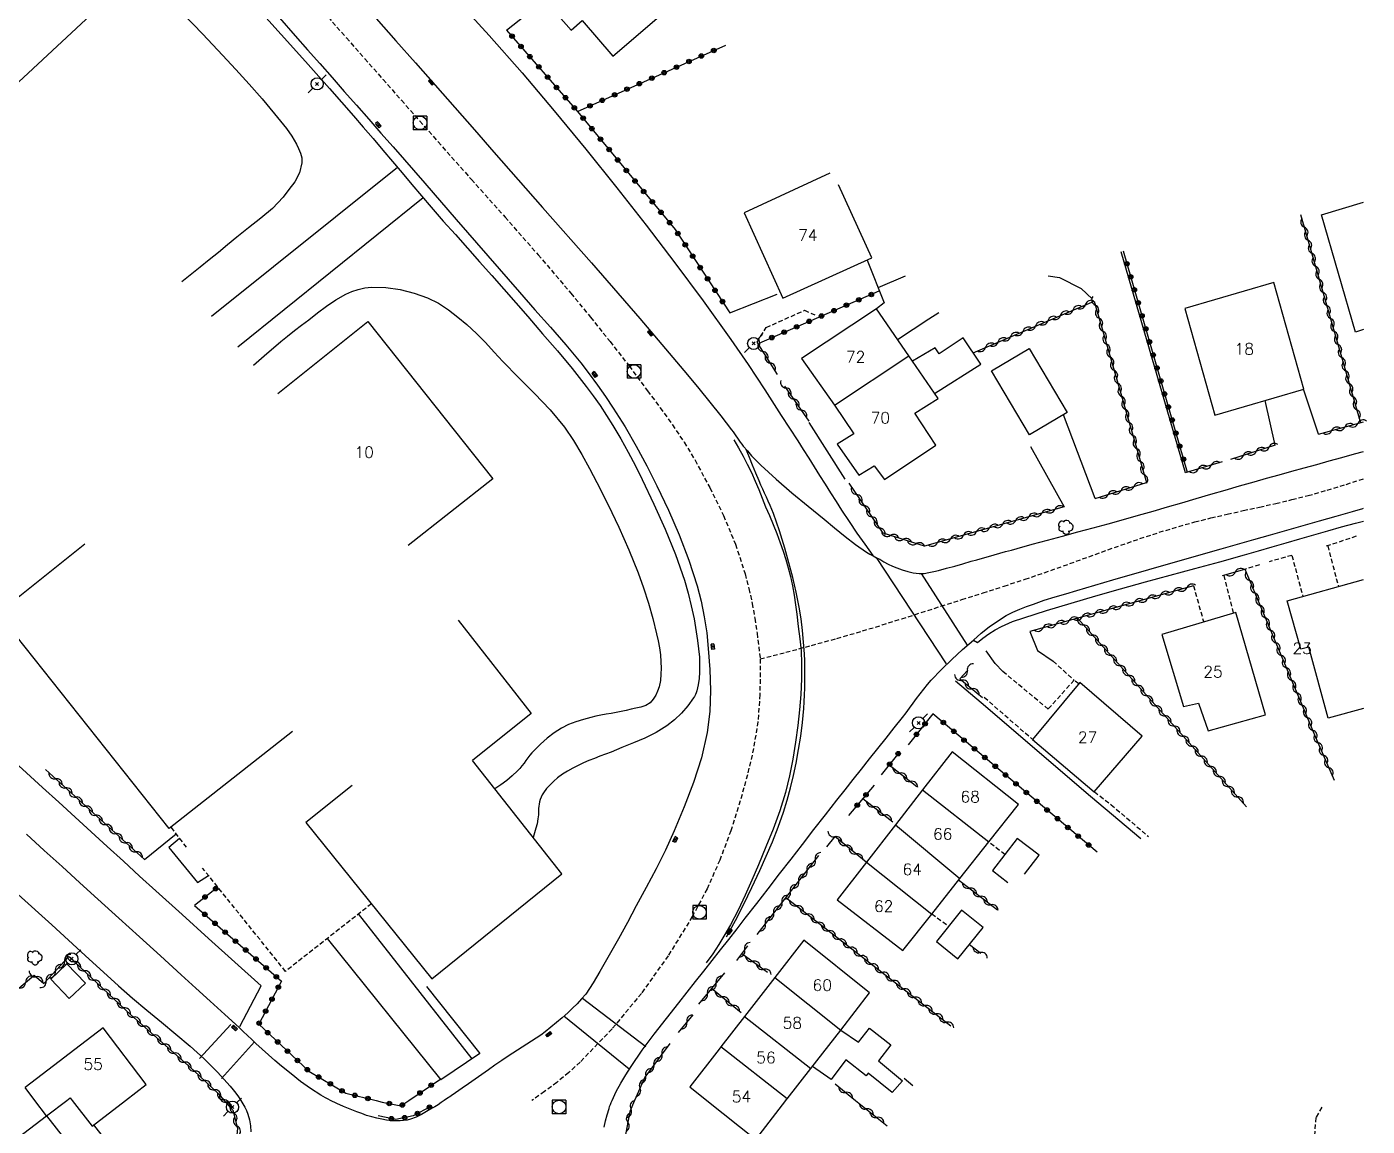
# Model space of a CAD drawing. Header units: millimetres. Extents: x 146000 to 147001, y 143000 to 144000.
# Drawn here: x 146852.2 to 147000.4, y 143668.2 to 143789.7 of the extents above; entities that cross this region are included whole.
import ezdxf
from ezdxf.enums import TextEntityAlignment as Align

# ---------------------------------------------------------------- set-up
doc = ezdxf.new("R2010")
doc.units = ezdxf.units.MM
doc.linetypes.add('DASHED', pattern=[0.75, 0.5, -0.25])
doc.layers.get('0').update_dxf_attribs({"linetype": 'CONTINUOUS'})
for name, color, linetype in [('W0001', 6, 'DASHED'), ('W0004', 5, 'CONTINUOUS'), ('W0008', 7, 'CONTINUOUS'), ('W0014', 7, 'CONTINUOUS'), ('W0017', 7, 'CONTINUOUS'), ('W0020', 2, 'CONTINUOUS'), ('W0101', 7, 'CONTINUOUS'), ('W0104', 1, 'CONTINUOUS'), ('W0105', 7, 'CONTINUOUS'), ('W0112', 1, 'DASHED'), ('W0211', 2, 'CONTINUOUS'), ('W0300', 7, 'CONTINUOUS'), ('W0310', 3, 'CONTINUOUS'), ('W0323', 7, 'CONTINUOUS'), ('W0333', 7, 'CONTINUOUS'), ('W0401', 7, 'CONTINUOUS'), ('W0420', 7, 'CONTINUOUS'), ('W0473', 7, 'CONTINUOUS'), ('W0991', 7, 'CONTINUOUS'), ('W1102', 7, 'CONTINUOUS')]:
    doc.layers.add(name, color=color, linetype=linetype)
doc.styles.get("Standard").update_dxf_attribs({"font": 'romans.shx', "width": 0.85})

# ---------------------------------------------------------------- blocks, each defined once
blk = doc.blocks.new('T473')
for p, q in [((-0.166667, 0.166667), (0.166667, -0.166667)), ((-0.166667, -0.166667), (0.166667, 0.166667)), ((0.500001, 0.500001), (1.000002, 1.000002)), ((-1.000002, -1.000002), (-0.500001, -0.500001))]:
    blk.add_line(p, q)
blk.add_ellipse((0, 0), major_axis=(0.471405, 0.471405), ratio=1, start_param=5.4977871438, end_param=11.780972451)
blk = doc.blocks.new('T420')
for p, q in [((0.75, 0.75), (-0.75, 0.75)), ((-0.75, 0.75), (-0.75, -0.75)), ((0.75, 0.75), (0.75, -0.75)), ((0.75, -0.75), (-0.75, -0.75))]:
    blk.add_line(p, q)
blk.add_ellipse((0, 0), major_axis=(-0.53, 0.53), ratio=1, start_param=3.926991, end_param=10.210176)
blk = doc.blocks.new('T401')
for p, q in [((-0.3, 0.3), (0, 0.3)), ((-0.3, -0.25), (-0.3, 0.3)), ((-0.3, 0.15), (0, 0.15)), ((-0.3, 0), (0, 0)), ((0, 0.3), (0, -0.25)), ((-0.3, -0.15), (0, -0.15)), ((-0.3, -0.25), (-0.3, -0.3)), ((-0.3, -0.3), (0, -0.3)), ((0, -0.3), (0, -0.25))]:
    blk.add_line(p, q)
blk = doc.blocks.new('T300')
for p, q in [((-0.8, 0.51), (-0.86, 0.34)), ((-0.86, 0.34), (-0.86, 0.17)), ((-0.86, 0.17), (-0.74, 0.06)), ((-0.69, 0.63), (-0.8, 0.51)), ((-0.8, -0.06), (-0.74, 0.06)), ((-0.74, 0.06), (-0.69, 0.11)), ((-0.57, 0.69), (-0.69, 0.63)), ((-0.46, 0.69), (-0.57, 0.69)), ((-0.29, 0.63), (-0.46, 0.69)), ((-0.29, 0.63), (-0.17, 0.74)), ((-0.23, 0.57), (-0.29, 0.63)), ((-0.17, 0.74), (-0.06, 0.8)), ((-0.06, 0.8), (0.06, 0.8)), ((0.06, 0.8), (0.23, 0.74)), ((0.23, 0.74), (0.34, 0.63)), ((0.34, 0.63), (0.4, 0.51)), ((0.46, 0.46), (0.34, 0.46)), ((0.4, 0.51), (0.4, 0.46)), ((0.57, 0.4), (0.46, 0.46)), ((0.57, 0.4), (0.69, 0.29)), ((0.69, 0.29), (0.74, 0.17)), ((0.74, 0.06), (0.69, -0.17)), ((0.74, 0.17), (0.74, 0.06)), ((-0.8, -0.17), (-0.8, -0.06)), ((-0.8, -0.23), (-0.8, -0.17)), ((-0.74, -0.34), (-0.8, -0.23)), ((-0.69, -0.4), (-0.74, -0.34)), ((-0.51, -0.46), (-0.69, -0.4)), ((-0.4, -0.46), (-0.51, -0.46)), ((-0.4, -0.46), (-0.34, -0.46)), ((-0.34, -0.46), (-0.34, -0.4)), ((-0.34, -0.51), (-0.34, -0.46)), ((-0.29, -0.63), (-0.34, -0.51)), ((-0.17, -0.74), (-0.29, -0.63)), ((-0.06, -0.8), (-0.17, -0.74)), ((0.06, -0.8), (-0.06, -0.8)), ((0.17, -0.74), (0.06, -0.8)), ((0.23, -0.69), (0.17, -0.74)), ((0.29, -0.46), (0.23, -0.46)), ((0.29, -0.63), (0.23, -0.69)), ((0.46, -0.4), (0.29, -0.46)), ((0.34, -0.51), (0.29, -0.63)), ((0.34, -0.51), (0.34, -0.46)), ((0.57, -0.34), (0.46, -0.4)), ((0.63, -0.29), (0.57, -0.34)), ((0.69, -0.17), (0.63, -0.29))]:
    blk.add_line(p, q)
blk = doc.blocks.new('t323o')
at = {"color": 0, "linetype": 'Continuous'}
for radius in [0.25, 0.15]:
    blk.add_circle((0, 0), radius, dxfattribs=at)
blk = doc.blocks.new('t310o')
at = {"color": 0, "linetype": 'Continuous'}
for centre, start, end in [((-0.5, 0.38), 216.8699, 323.1304), ((0.5, -0.37), 36.8699, 143.1303)]:
    blk.add_arc(centre, 0.625, start, end, dxfattribs=at)

msp = doc.modelspace()

# ---------------------------------------------------------------- linework, layer by layer
at = {"layer": 'W0001'}
for points in [[(146885.49, 143790.81), (146887.52, 143788.5), (146889.55, 143786.2), (146891.57, 143783.9), (146893.6, 143781.6), (146895.63, 143779.3), (146897.66, 143777), (146901.35, 143772.84), (146905.06, 143768.68), (146908.73, 143764.51), (146912.34, 143760.27), (146914.52, 143757.61), (146916.67, 143754.93), (146918.78, 143752.22), (146920.83, 143749.47), (146922.21, 143747.6), (146923.57, 143745.72), (146924.87, 143743.79), (146926.07, 143741.8), (146927.7, 143738.77), (146929.21, 143735.68), (146930.55, 143732.5), (146931.62, 143729.22), (146932.03, 143727.6), (146932.39, 143725.97), (146932.69, 143724.32), (146932.93, 143722.67), (146933.27, 143719.83)], [(146933.27, 143719.83), (146936.11, 143720.56), (146938.94, 143721.32), (146941.76, 143722.1), (146944.58, 143722.92), (146946.75, 143723.58), (146948.93, 143724.26), (146951.09, 143724.96), (146953.26, 143725.66), (146955.59, 143726.4), (146957.92, 143727.13), (146960.25, 143727.88), (146962.57, 143728.64), (146964.69, 143729.36), (146966.81, 143730.11), (146968.92, 143730.88), (146971.03, 143731.64), (146973.15, 143732.4), (146975.27, 143733.13), (146977.41, 143733.83), (146979.56, 143734.48), (146981.33, 143734.97), (146983.12, 143735.42), (146984.91, 143735.83), (146986.7, 143736.23), (146988.5, 143736.62), (146990.29, 143737.02), (146992.08, 143737.44), (146993.86, 143737.89), (146995.98, 143738.49), (146998.08, 143739.13), (147000, 143739.75)], [(146933.27, 143719.83), (146933.25, 143715.89), (146933.02, 143712.89), (146932.54, 143709.93), (146931.87, 143707.01), (146931.07, 143704.13), (146930.02, 143700.83), (146928.81, 143697.58), (146927.4, 143694.4), (146925.77, 143691.33), (146923.09, 143687), (146920.14, 143682.85), (146916.9, 143678.92), (146913.36, 143675.25), (146912.1, 143674.1), (146910.78, 143673.01), (146909.42, 143671.98), (146908.03, 143671)]]:
    msp.add_lwpolyline(points, dxfattribs=at)
at = {"layer": 'W0004'}
for points in [[(146930.38, 143744.05), (146930.89, 143743.16), (146931.38, 143742.26), (146931.85, 143741.35), (146932.3, 143740.43), (146932.72, 143739.5), (146933.11, 143738.56), (146933.49, 143737.61), (146933.87, 143736.66), (146934.29, 143735.67), (146934.7, 143734.68), (146935.11, 143733.69), (146935.49, 143732.68), (146935.81, 143731.76), (146936.11, 143730.84), (146936.38, 143729.91), (146936.62, 143728.96), (146936.84, 143727.92), (146937.02, 143726.87), (146937.17, 143725.82), (146937.31, 143724.77), (146937.49, 143723.42), (146937.66, 143722.06), (146937.79, 143720.71), (146937.86, 143719.34), (146937.85, 143717.62), (146937.77, 143715.9), (146937.62, 143714.19), (146937.44, 143712.48), (146937.19, 143710.61), (146936.89, 143708.75), (146936.53, 143706.9), (146936.07, 143705.07), (146935.44, 143703.02), (146934.7, 143701.02), (146933.9, 143699.04), (146933.08, 143697.07), (146932.36, 143695.38), (146931.62, 143693.7), (146930.84, 143692.05), (146929.99, 143690.42), (146929.37, 143689.34), (146928.72, 143688.27), (146928.03, 143687.23), (146927.31, 143686.22)], [(146929.55, 143689.1), (146930.53, 143690.9), (146931.47, 143692.73), (146932.37, 143694.57), (146933.24, 143696.43), (146933.95, 143698.02), (146934.63, 143699.61), (146935.27, 143701.23), (146935.85, 143702.87), (146936.26, 143704.21), (146936.63, 143705.56), (146936.96, 143706.93), (146937.25, 143708.3), (146937.53, 143709.8), (146937.76, 143711.3), (146937.95, 143712.81), (146938.1, 143714.33), (146938.15, 143715.08), (146938.18, 143715.84), (146938.21, 143716.59), (146938.22, 143717.35), (146938.23, 143718.11), (146938.22, 143718.87), (146938.2, 143719.63), (146938.16, 143720.38), (146938.08, 143721.68), (146937.95, 143722.97), (146937.79, 143724.26), (146937.58, 143725.54), (146937.26, 143727.2), (146936.88, 143728.83), (146936.45, 143730.46), (146936, 143732.08), (146935.72, 143733.05), (146935.41, 143734), (146935.09, 143734.95), (146934.74, 143735.9), (146934.56, 143736.36), (146934.37, 143736.81), (146934.17, 143737.26), (146933.97, 143737.71), (146933.77, 143738.16), (146933.56, 143738.61), (146933.36, 143739.06), (146933.17, 143739.51), (146932.8, 143740.37), (146932.44, 143741.24), (146932.08, 143742.1), (146931.72, 143742.97)]]:
    msp.add_lwpolyline(points, dxfattribs=at)
at = {"layer": 'W0008'}
for points in [[(146890.82, 143790.65), (146892.99, 143788.19), (146895.16, 143785.73), (146897.33, 143783.28), (146899.5, 143780.81), (146901.67, 143778.35), (146903.83, 143775.88), (146909.22, 143769.75), (146914.61, 143763.63), (146919.97, 143757.47), (146925.24, 143751.24), (146926.49, 143749.74), (146927.72, 143748.22), (146928.93, 143746.69), (146930.12, 143745.15), (146930.28, 143744.93), (146930.44, 143744.7), (146930.6, 143744.48), (146930.75, 143744.25), (146930.91, 143744.03), (146931.06, 143743.81), (146931.23, 143743.59), (146931.4, 143743.37), (146931.86, 143742.82), (146932.33, 143742.29), (146932.83, 143741.77), (146933.34, 143741.27), (146935.04, 143739.7), (146936.79, 143738.2), (146938.57, 143736.73), (146940.36, 143735.27), (146941.51, 143734.32), (146942.66, 143733.38), (146943.83, 143732.47), (146945.05, 143731.62), (146945.41, 143731.41), (146945.77, 143731.21), (146946.14, 143731.02), (146946.52, 143730.85)], [(146984.24, 143732), (146986.06, 143732.52), (146987.87, 143733.03), (146989.69, 143733.55), (146991.51, 143734.06), (146993.32, 143734.58), (146995.14, 143735.09), (146996.95, 143735.61), (146998.77, 143736.13), (146999.92, 143736.47), (147000, 143736.49)], [(146956.86, 143721.91), (146957.71, 143722.66), (146958.6, 143723.37), (146959.53, 143724.02), (146960.49, 143724.62), (146961.22, 143724.99), (146961.97, 143725.32), (146962.73, 143725.62), (146963.5, 143725.9), (146964.68, 143726.31), (146965.89, 143726.68), (146967.09, 143727.04), (146968.3, 143727.39), (146972.28, 143728.57), (146976.26, 143729.73), (146980.25, 143730.87), (146984.24, 143732)], [(146875.66, 143679.06), (146874.06, 143680.52), (146872.46, 143681.98), (146870.86, 143683.44), (146869.26, 143684.9), (146866.95, 143686.99), (146864.65, 143689.09), (146862.34, 143691.18), (146860.04, 143693.27), (146858.06, 143695.06), (146856.08, 143696.86), (146854.11, 143698.65), (146852.13, 143700.45)]]:
    msp.add_lwpolyline(points, dxfattribs=at)
at = {"layer": 'W0014'}
for points in [[(146898.21, 143794.36), (146903.31, 143788.76), (146906.94, 143784.63), (146910.5, 143780.45), (146913.99, 143776.21), (146917.43, 143771.93), (146920.67, 143767.8), (146923.85, 143763.63), (146926.97, 143759.42), (146930.03, 143755.16), (146931.93, 143752.39), (146933.79, 143749.58), (146935.61, 143746.76), (146937.43, 143743.93), (146938.04, 143742.98), (146938.65, 143742.02), (146939.25, 143741.06), (146939.85, 143740.1), (146940.45, 143739.14), (146941.05, 143738.18), (146941.66, 143737.22), (146942.28, 143736.27), (146943.13, 143735.01), (146943.98, 143733.75), (146944.85, 143732.51), (146945.73, 143731.27)], [(146877.62, 143791.86), (146880.31, 143788.88), (146882.99, 143785.89), (146885.66, 143782.89), (146888.31, 143779.87), (146889.39, 143778.62), (146890.47, 143777.36), (146891.54, 143776.09), (146892.61, 143774.83), (146893.68, 143773.56), (146894.75, 143772.29), (146895.83, 143771.03), (146896.91, 143769.77), (146898.23, 143768.25), (146899.57, 143766.74), (146900.91, 143765.24), (146902.25, 143763.74), (146903.59, 143762.24), (146904.93, 143760.73), (146906.25, 143759.22), (146907.57, 143757.69), (146909.22, 143755.79), (146910.87, 143753.88), (146912.48, 143751.94), (146914.04, 143749.96), (146914.82, 143748.91), (146915.57, 143747.84), (146916.29, 143746.75), (146916.98, 143745.65), (146917.86, 143744.18), (146918.69, 143742.69), (146919.49, 143741.19), (146920.24, 143739.66), (146921.53, 143736.93), (146922.76, 143734.17), (146923.9, 143731.37), (146924.9, 143728.52), (146925.32, 143727.11), (146925.66, 143725.69), (146925.96, 143724.25), (146926.21, 143722.81), (146926.35, 143721.88), (146926.47, 143720.95), (146926.55, 143720.02), (146926.57, 143719.08), (146926.56, 143718.38), (146926.52, 143717.68), (146926.43, 143716.98), (146926.28, 143716.29), (146926.21, 143716.09), (146926.13, 143715.89), (146926.03, 143715.69), (146925.91, 143715.51), (146925.28, 143714.65), (146924.57, 143713.84), (146923.8, 143713.1), (146922.97, 143712.43), (146921.79, 143711.69), (146920.53, 143711.08), (146919.25, 143710.55), (146917.99, 143710.02), (146917.39, 143709.76), (146916.78, 143709.52), (146916.17, 143709.29), (146915.56, 143709.06), (146914.95, 143708.83), (146914.34, 143708.59), (146913.74, 143708.34), (146913.15, 143708.06), (146912.56, 143707.75), (146911.98, 143707.43), (146911.42, 143707.08), (146910.88, 143706.68), (146910.45, 143706.32), (146910.04, 143705.92), (146909.66, 143705.5), (146909.32, 143705.04), (146909.17, 143704.8), (146909.05, 143704.54), (146908.95, 143704.28), (146908.87, 143704.01), (146908.82, 143703.78), (146908.79, 143703.54), (146908.77, 143703.3), (146908.77, 143703.07), (146908.76, 143702.83), (146908.75, 143702.6), (146908.74, 143702.36), (146908.7, 143702.13), (146908.6, 143701.61), (146908.48, 143701.1), (146908.33, 143700.6), (146908.16, 143700.1)], [(146880.12, 143790.72), (146881.87, 143788.72), (146883.22, 143787.18), (146884.57, 143785.65), (146885.93, 143784.11), (146887.28, 143782.58), (146888.63, 143781.05), (146889.99, 143779.51), (146891.34, 143777.97), (146892.68, 143776.44), (146896.18, 143772.42), (146899.67, 143768.41), (146903.16, 143764.39), (146906.65, 143760.37), (146908.36, 143758.43), (146910.09, 143756.5), (146911.79, 143754.55), (146913.44, 143752.55), (146914.38, 143751.34), (146915.29, 143750.11), (146916.18, 143748.85), (146917.03, 143747.57), (146918.33, 143745.48), (146919.57, 143743.34), (146920.75, 143741.18), (146921.86, 143738.97), (146923.12, 143736.27), (146924.31, 143733.54), (146925.39, 143730.76), (146926.3, 143727.92), (146926.74, 143726.2), (146927.09, 143724.47), (146927.36, 143722.72), (146927.54, 143720.97), (146927.7, 143718.66), (146927.77, 143716.34), (146927.7, 143714.01), (146927.42, 143711.7), (146926.79, 143708.88), (146925.91, 143706.15), (146924.87, 143703.47), (146923.78, 143700.83), (146922.82, 143698.7), (146921.77, 143696.62), (146920.66, 143694.57), (146919.56, 143692.52), (146918.59, 143690.69), (146917.6, 143688.87), (146916.59, 143687.07), (146915.55, 143685.28), (146915.18, 143684.64), (146914.81, 143684), (146914.41, 143683.38), (146913.98, 143682.77), (146913.52, 143682.23), (146913.02, 143681.7), (146912.51, 143681.2), (146911.99, 143680.71), (146911.38, 143680.16), (146910.77, 143679.62), (146910.14, 143679.1), (146909.5, 143678.59), (146909.01, 143678.24), (146908.5, 143677.89), (146907.99, 143677.56), (146907.48, 143677.23), (146906.96, 143676.9), (146906.44, 143676.58), (146905.93, 143676.25), (146905.42, 143675.91), (146904.69, 143675.41), (146903.95, 143674.91), (146903.23, 143674.39), (146902.5, 143673.88), (146901.77, 143673.37), (146901.04, 143672.86), (146900.31, 143672.35), (146899.58, 143671.85), (146899.42, 143671.74), (146899.27, 143671.64), (146899.11, 143671.53), (146898.96, 143671.42), (146898.8, 143671.32), (146898.65, 143671.21), (146898.49, 143671.11), (146898.34, 143671)], [(146946.51, 143730.85), (146946.96, 143730.57), (146947.42, 143730.32), (146947.9, 143730.09), (146948.39, 143729.89), (146948.99, 143729.67), (146949.59, 143729.48), (146950.21, 143729.33), (146950.85, 143729.26), (146951.4, 143729.28), (146951.93, 143729.37), (146952.46, 143729.5), (146952.98, 143729.62), (146953.89, 143729.85), (146954.8, 143730.1), (146955.7, 143730.36), (146956.6, 143730.62), (146957.24, 143730.8), (146957.87, 143730.98), (146958.51, 143731.16), (146959.14, 143731.34), (146959.78, 143731.52), (146960.42, 143731.69), (146961.05, 143731.87), (146961.69, 143732.05), (146963.36, 143732.51), (146965.04, 143732.97), (146966.72, 143733.42), (146968.4, 143733.87), (146970.08, 143734.32), (146971.76, 143734.78), (146973.44, 143735.24), (146975.12, 143735.71), (146976.72, 143736.16), (146978.31, 143736.63), (146979.91, 143737.09), (146981.5, 143737.56), (146983.1, 143738.03), (146984.69, 143738.5), (146986.29, 143738.97), (146987.89, 143739.42), (146989.27, 143739.81), (146990.66, 143740.2), (146992.05, 143740.58), (146993.44, 143740.96), (146994.82, 143741.34), (146996.21, 143741.72), (146997.6, 143742.1), (146998.99, 143742.49), (147000, 143742.78)], [(146957.29, 143721.63), (146957.91, 143722.14), (146958.56, 143722.6), (146959.25, 143723.03), (146959.95, 143723.41), (146961.17, 143723.95), (146962.42, 143724.39), (146963.69, 143724.78), (146964.95, 143725.17), (146967.66, 143726.01), (146970.39, 143726.81), (146973.13, 143727.58), (146975.87, 143728.34), (146978.61, 143729.08), (146981.35, 143729.82), (146984.09, 143730.57), (146986.83, 143731.34), (146988.37, 143731.77), (146989.9, 143732.22), (146991.43, 143732.67), (146992.96, 143733.12), (146994.49, 143733.56), (146996.03, 143734), (146997.57, 143734.42), (146999.11, 143734.83), (147000, 143735.07)], [(146916.9, 143671), (146917.35, 143671.98), (146917.87, 143672.92), (146918.43, 143673.85), (146919, 143674.76), (146920.24, 143676.58), (146921.57, 143678.34), (146922.93, 143680.07), (146924.29, 143681.8), (146925.2, 143682.98), (146926.11, 143684.15), (146927.03, 143685.32), (146927.95, 143686.48), (146928.87, 143687.65), (146929.8, 143688.81), (146930.72, 143689.98), (146931.63, 143691.15), (146932.9, 143692.78), (146934.17, 143694.41), (146935.43, 143696.05), (146936.69, 143697.68), (146937.96, 143699.32), (146939.22, 143700.95), (146940.49, 143702.58), (146941.76, 143704.21), (146942.66, 143705.36), (146943.57, 143706.5), (146944.47, 143707.64), (146945.38, 143708.78), (146946.29, 143709.92), (146947.2, 143711.06), (146948.1, 143712.2), (146949.01, 143713.35), (146949.4, 143713.87), (146949.79, 143714.39), (146950.18, 143714.92), (146950.57, 143715.45), (146950.96, 143715.97), (146951.36, 143716.49), (146951.77, 143717), (146952.2, 143717.49), (146953.31, 143718.66), (146954.46, 143719.78), (146955.64, 143720.87), (146956.86, 143721.91)], [(146956.86, 143721.91), (146957.29, 143721.63)], [(146878.11, 143683.68), (146875.19, 143686.3), (146872.27, 143688.93), (146869.35, 143691.56), (146866.44, 143694.19), (146864.65, 143695.82), (146862.86, 143697.45), (146861.08, 143699.08), (146859.29, 143700.72), (146857.51, 143702.35), (146855.72, 143703.98), (146853.93, 143705.61), (146852.14, 143707.24), (146849.19, 143709.89), (146846.24, 143712.55), (146843.28, 143715.19), (146840.32, 143717.83)], [(146851.24, 143693.79), (146854.93, 143690.41), (146858.62, 143687.04), (146862.32, 143683.68), (146863.88, 143682.31), (146865.47, 143680.98), (146867.07, 143679.67), (146868.67, 143678.35), (146870.26, 143677), (146871.8, 143675.6), (146873.28, 143674.13), (146874.68, 143672.57), (146874.99, 143672.19), (146875.3, 143671.81), (146875.59, 143671.41), (146875.86, 143671)], [(146875.74, 143679.18), (146878.11, 143683.68)], [(146885.77, 143671), (146885.5, 143671.14), (146885.22, 143671.29), (146884.95, 143671.44), (146884.68, 143671.6), (146883.55, 143672.33), (146882.46, 143673.12), (146881.4, 143673.96), (146880.35, 143674.81), (146879.62, 143675.42), (146878.91, 143676.05), (146878.21, 143676.68), (146877.52, 143677.32), (146877.05, 143677.75), (146876.58, 143678.19), (146876.12, 143678.62), (146875.66, 143679.06)], [(146902.27, 143676.21), (146897.98, 143673.27)], [(146875.86, 143671), (146876.08, 143670.64), (146876.28, 143670.27), (146876.46, 143669.89), (146876.61, 143669.49), (146876.8, 143668.86), (146876.9, 143668.2), (146876.95, 143667.54)], [(146898.34, 143671), (146897.99, 143670.77), (146897.65, 143670.54), (146897.29, 143670.32), (146896.94, 143670.11), (146896.38, 143669.78), (146895.82, 143669.45), (146895.23, 143669.16), (146894.62, 143668.93), (146894.24, 143668.83), (146893.84, 143668.78), (146893.45, 143668.75), (146893.06, 143668.74), (146892.51, 143668.77), (146891.96, 143668.84), (146891.42, 143668.93), (146890.89, 143669.05), (146890.32, 143669.19), (146889.76, 143669.36), (146889.21, 143669.55), (146888.66, 143669.75), (146887.93, 143670.04), (146887.2, 143670.34), (146886.48, 143670.66), (146885.77, 143671)], [(146916.04, 143668.07), (146916.18, 143668.76), (146916.35, 143669.43), (146916.56, 143670.1), (146916.63, 143670.33), (146916.72, 143670.55), (146916.8, 143670.78), (146916.9, 143671)]]:
    msp.add_lwpolyline(points, dxfattribs=at)
at = {"layer": 'W0017'}
for points in [[(146905.24, 143789.36), (146909.44, 143792.69)], [(146893.18, 143774.15), (146872.62, 143757.68)], [(146896.02, 143770.8), (146875.52, 143754.3)], [(146980.31, 143740.42), (146973.18, 143764.86)], [(146965.12, 143762.18), (146966.38, 143762), (146968.76, 143760.77), (146970, 143759.64)], [(146929.92, 143758.08), (146935.16, 143760.15)], [(146995.03, 143744.67), (146993.37, 143749.67)], [(146990.23, 143743.46), (146989.1, 143748.42)], [(146970.32, 143737.56), (146966.8, 143746.83)], [(146963.16, 143743.33), (146966.88, 143736.66)], [(146963.11, 143722.87), (146963.93, 143720.76), (146965.66, 143719.58)], [(146960.12, 143718.43), (146959.25, 143719.33), (146958.25, 143720.74)], [(146975.35, 143699.93), (146969.8, 143704.6), (146957.72, 143714.99), (146954.87, 143717.38)], [(146901.41, 143675.62), (146888.87, 143691.64)], [(146885.41, 143688.91), (146897.98, 143673.27)]]:
    msp.add_lwpolyline(points, dxfattribs=at)
at = {"layer": 'W0020'}
for points in [[(146953.86, 143719.29), (146946.13, 143731.06)], [(146951.08, 143729.27), (146956.18, 143721.34)], [(146913.62, 143682.32), (146920.64, 143676.99)], [(146918.8, 143674.48), (146911.58, 143680.34)], [(146871.26, 143675.66), (146874.74, 143679.42)], [(146877.34, 143677.48), (146873.71, 143673.45)]]:
    msp.add_lwpolyline(points, dxfattribs=at)
at = {"layer": 'W0101'}
for points in [[(146914.74, 143802.69), (146906.75, 143795.77), (146912.36, 143789.35), (146913.58, 143790.41), (146917, 143786.49), (146923.67, 143792.19)], [(146990.08, 143761.44), (146980.23, 143758.59), (146983.55, 143746.78), (146993.39, 143749.67)], [(146985.87, 143724.95), (146977.68, 143722.54), (146980.1, 143714.56), (146981.74, 143714.92), (146982.82, 143711.86), (146989.14, 143713.65)], [(146975.51, 143711.29), (146968.61, 143717.21), (146963.37, 143710.93), (146970.22, 143705.12)]]:
    msp.add_lwpolyline(points, close=True, dxfattribs=at)
for points in [[(146940.98, 143773.53), (146931.5, 143769.17), (146935.77, 143759.71), (146945.62, 143764.16), (146941.93, 143772.24)], [(147000, 143756.24), (146999.1, 143755.97), (146995.36, 143768.94), (147000, 143770.33)], [(146949.71, 143753.33), (146946.12, 143758.54), (146937.84, 143753.04)], [(146879.93, 143749.17), (146889.89, 143757.15)], [(146889.89, 143757.15), (146903.7, 143739.75), (146894.35, 143732.38)], [(146937.84, 143753.04), (146941.48, 143747.9)], [(146950.37, 143747.01), (146952.94, 143748.64), (146949.71, 143753.33)], [(146941.48, 143747.9), (146941.48, 143747.9), (146943.62, 143744.7)], [(146943.62, 143744.7), (146941.8, 143743.59), (146944.2, 143740.16), (146945.89, 143741.18), (146947.04, 143739.65), (146952.71, 143743.48), (146950.37, 143747.01)], [(146881.55, 143711.81), (146867.92, 143701.09), (146848.99, 143724.89), (146858.59, 143732.54)], [(147000, 143714.35), (146996.08, 143713.26), (146993.95, 143721.14), (146993.06, 143720.91), (146991.56, 143726.26), (147000, 143728.62)], [(146899.88, 143724.11), (146907.95, 143713.8), (146901.45, 143708.6)], [(146954.49, 143709.57), (146951.24, 143705.37)], [(146958.56, 143699.6), (146961.83, 143703.74), (146954.49, 143709.57)], [(146888.17, 143705.84), (146883.05, 143701.76), (146896.95, 143684.46), (146911.33, 143696.08), (146901.45, 143708.6)], [(146951.24, 143705.37), (146948.23, 143701.5)], [(146948.23, 143701.5), (146945.02, 143697.35)], [(146955.36, 143695.56), (146958.56, 143699.6)], [(146945.02, 143697.35), (146941.78, 143693.18), (146949.06, 143687.6), (146952.24, 143691.62)], [(146952.24, 143691.62), (146955.36, 143695.56)], [(146945.38, 143682.89), (146938.12, 143688.74), (146934.91, 143684.61)], [(146934.91, 143684.61), (146931.55, 143680.3)], [(146942.18, 143678.77), (146945.38, 143682.89)], [(146931.55, 143680.3), (146928.94, 143676.95)], [(146860.63, 143679.02), (146851.98, 143672.44)], [(146863.08, 143671), (146865.38, 143672.77), (146860.63, 143679.02)], [(146938.88, 143674.54), (146942.18, 143678.77)], [(146928.74, 143676.69), (146925.49, 143672.52), (146927.39, 143671)], [(146928.94, 143676.95), (146928.74, 143676.69)], [(146936.27, 143671.19), (146938.88, 143674.54)], [(146854.35, 143669.29), (146856.61, 143671)], [(146856.61, 143671), (146856.99, 143671.29), (146857.21, 143671)], [(146857.21, 143671), (146859.42, 143668.17), (146863.08, 143671)], [(146927.39, 143671), (146932.78, 143666.7), (146936.12, 143671)], [(146936.12, 143671), (146936.2, 143671.1)], [(146936.2, 143671.1), (146936.27, 143671.19)], [(146848.53, 143664.88), (146854.35, 143669.29)]]:
    msp.add_lwpolyline(points, dxfattribs=at)
at = {"layer": 'W0104'}
for points in [[(146945.09, 143763.92), (146946.97, 143759.22), (146946.12, 143758.54)], [(146946.31, 143760.88), (146949.33, 143762.18)], [(146948.45, 143755.16), (146951.93, 143757.43), (146951.94, 143757.42), (146953.02, 143758.14)], [(146952.56, 143749.19), (146957.69, 143752.43), (146955.71, 143755.33), (146953.07, 143753.58), (146952.62, 143754.21), (146950.11, 143752.75)], [(146961.71, 143699.97), (146958.97, 143696.42), (146960.65, 143695.12)], [(146962.5, 143696.03), (146964.11, 143698.12), (146961.71, 143699.97)], [(146942.18, 143678.78), (146944.16, 143677.45), (146945.38, 143679.01), (146947.72, 143677.17), (146946.35, 143675.39), (146946.36, 143675.38), (146949, 143673.18), (146947.88, 143671.87), (146945.2, 143674.02), (146944.98, 143673.73), (146942.73, 143675.49), (146941.13, 143673.32), (146939.07, 143674.78)], [(146851.39, 143667.05), (146855.9, 143661.25), (146861.69, 143665.62), (146859.58, 143668.3)]]:
    msp.add_lwpolyline(points, dxfattribs=at)
for points in [[(146963.03, 143754.16), (146967.21, 143747.07), (146963.04, 143744.61), (146958.86, 143751.7)], [(146955.54, 143692.04), (146952.77, 143688.6), (146955.14, 143686.68), (146957.92, 143690.12)], [(146854.83, 143684.43), (146856.87, 143682.28), (146858.66, 143683.98), (146856.62, 143686.13)]]:
    msp.add_lwpolyline(points, close=True, dxfattribs=at)
at = {"layer": 'W0105'}
msp.add_lwpolyline([(146869.08, 143699.98), (146867.88, 143698.98), (146871.06, 143695.1), (146872.27, 143695.89)], dxfattribs=at)
at = {"layer": 'W0112'}
for points in [[(146932.93, 143754.85), (146933.95, 143756.48), (146938.18, 143758.38), (146939.36, 143757.85)], [(146999.18, 143733.39), (146995.74, 143732.24)], [(146996.03, 143732.34), (146997.21, 143727.84)], [(146988.48, 143730.23), (146986.82, 143729.73)], [(146992.07, 143731.27), (146989.54, 143730.57)], [(146992.07, 143731.27), (146993.28, 143726.74)], [(146984.53, 143729.05), (146985.59, 143724.87)], [(146981.19, 143727.92), (146982.32, 143723.9)], [(146968.5, 143717.08), (146967.98, 143717.47), (146965.12, 143714.29), (146960.12, 143718.43)], [(146965.66, 143719.58), (146967.98, 143717.47)], [(146963.53, 143710.8), (146957.98, 143715.63)], [(146970.23, 143705.13), (146972.09, 143703.71), (146972.08, 143703.71), (146976.21, 143700.19)], [(146869.83, 143699), (146868.13, 143701.25)], [(146960.34, 143698.2), (146958.54, 143699.59)], [(146890.29, 143692.75), (146880.79, 143685.28), (146871.6, 143696.71)], [(146952.26, 143691.65), (146954.12, 143690.27)], [(146995.38, 143670.26), (146994.72, 143669.11), (146994.49, 143666.3), (146995.17, 143663.81), (146995.92, 143662.51), (146997.4, 143660.82), (146997.99, 143659.73), (147000, 143656.15)]]:
    msp.add_lwpolyline(points, dxfattribs=at)
at = {"layer": 'W0211'}
for points in [[(146869.43, 143791.19), (146871.64, 143788.9), (146873.83, 143786.59), (146875.3, 143785), (146876.76, 143783.39), (146878.19, 143781.76), (146879.58, 143780.09), (146880.23, 143779.29), (146880.88, 143778.48), (146881.49, 143777.64), (146882, 143776.73), (146882.23, 143776.26), (146882.44, 143775.76), (146882.58, 143775.22), (146882.59, 143774.67), (146882.32, 143773.58), (146881.81, 143772.6), (146881.17, 143771.72), (146880.51, 143770.89), (146879.34, 143769.65), (146878.04, 143768.55), (146876.7, 143767.51), (146875.39, 143766.46), (146874.38, 143765.62), (146873.37, 143764.78), (146872.36, 143763.95), (146871.34, 143763.13), (146870.61, 143762.54), (146869.88, 143761.96), (146869.32, 143761.51)], [(146877.23, 143752.31), (146878.41, 143753.34), (146880.27, 143754.91), (146881.02, 143755.53), (146881.79, 143756.15), (146882.56, 143756.75), (146883.35, 143757.33), (146884.33, 143758.08), (146885.32, 143758.84), (146886.34, 143759.55), (146887.44, 143760.15), (146888.12, 143760.44), (146888.82, 143760.69), (146889.55, 143760.86), (146890.3, 143760.94), (146891.89, 143760.91), (146893.47, 143760.68), (146895.01, 143760.28), (146896.5, 143759.74), (146897.69, 143759.15), (146898.8, 143758.43), (146899.84, 143757.62), (146900.85, 143756.79), (146901.9, 143755.83), (146902.89, 143754.8), (146903.85, 143753.75), (146904.82, 143752.71), (146906.56, 143750.94), (146908.33, 143749.19), (146910.05, 143747.38), (146911.64, 143745.45), (146912.65, 143743.99), (146913.56, 143742.45), (146914.4, 143740.89), (146915.22, 143739.32), (146916.46, 143736.87), (146917.64, 143734.4), (146918.75, 143731.89), (146919.78, 143729.34), (146920.37, 143727.68), (146920.92, 143726.01), (146921.4, 143724.31), (146921.82, 143722.6), (146921.99, 143721.84), (146922.13, 143721.07), (146922.24, 143720.29), (146922.29, 143719.51), (146922.31, 143718.82), (146922.3, 143718.13), (146922.24, 143717.43), (146922.09, 143716.75), (146921.93, 143716.28), (146921.73, 143715.81), (146921.46, 143715.37), (146921.11, 143714.99), (146920.62, 143714.69), (146920.08, 143714.51), (146919.54, 143714.39), (146919.01, 143714.27), (146918.46, 143714.13), (146917.91, 143714.01), (146917.35, 143713.91), (146916.79, 143713.81), (146916.23, 143713.72), (146915.67, 143713.61), (146915.11, 143713.49), (146914.56, 143713.35), (146913.73, 143713.12), (146912.9, 143712.87), (146912.08, 143712.57), (146911.3, 143712.18), (146910.48, 143711.66), (146909.71, 143711.05), (146908.99, 143710.4), (146908.29, 143709.72), (146908.04, 143709.45), (146907.81, 143709.17), (146907.59, 143708.88), (146907.37, 143708.58), (146907.16, 143708.29), (146906.93, 143708), (146906.7, 143707.71), (146906.45, 143707.45), (146905.86, 143706.9), (146905.25, 143706.38), (146904.61, 143705.9), (146903.94, 143705.45)]]:
    msp.add_lwpolyline(points, dxfattribs=at)
at = {"layer": 'W0300'}
msp.add_lwpolyline([(146866.15, 143797.48), (146850.75, 143783.14)], dxfattribs=at)
at = {"layer": 'W0310'}
for points in [[(146993.04, 143768.98), (146999.65, 143745.94)], [(146956.83, 143753.69), (146970.19, 143759.4), (146975.99, 143739.33)], [(146935.2, 143751.29), (146932.93, 143754.85)], [(146938.7, 143746.11), (146935.99, 143749.98)], [(146995.03, 143744.67), (147000, 143746.03)], [(146990.23, 143743.46), (146985.28, 143741.87)], [(146984.35, 143741.61), (146980.27, 143740.41)], [(146951.43, 143732.28), (146946.88, 143733.74), (146943.1, 143739.25)], [(146970.32, 143737.56), (146975.99, 143739.33)], [(146966.88, 143736.66), (146951.43, 143732.28)], [(146986.82, 143729.73), (146984.37, 143729.01)], [(146986.85, 143729.74), (146994.7, 143711.19), (146996.74, 143706.42)], [(146981.19, 143727.92), (146963.11, 143722.87)], [(146968.35, 143724.33), (146987.04, 143703.47)], [(146956.19, 143718.56), (146955.35, 143717.63), (146957.87, 143715.57)], [(146947.55, 143708.13), (146950.61, 143705.73)], [(146865.2, 143697.64), (146854.26, 143707.59)], [(146835.65, 143706.01), (146851.1, 143691.95), (146843.18, 143685.89), (146847.83, 143680.53), (146852.98, 143684.87), (146854.07, 143683.94), (146856.83, 143686.92), (146863.7, 143680.48), (146870.68, 143674.3), (146873.37, 143671.73), (146874.01, 143671)], [(146944.64, 143704.39), (146947.95, 143701.83)], [(146945.01, 143697.35), (146941.52, 143700.2), (146940.62, 143699.05)], [(146939.72, 143698.08), (146932.91, 143689.35)], [(146955.22, 143695.39), (146959.5, 143692.09)], [(146936.1, 143693.44), (146954.37, 143679.27)], [(146931.89, 143688.12), (146930.64, 143686.48)], [(146931.24, 143687.26), (146934.1, 143685.2)], [(146956.42, 143688.27), (146957.67, 143687.29)], [(146929.34, 143685.13), (146926.47, 143681.67)], [(146927.91, 143683.41), (146931.16, 143680.73)], [(146925.81, 143680.47), (146924.2, 143678.52)], [(146923.28, 143677.29), (146920.51, 143673.6), (146919.38, 143671)], [(146941.55, 143672.83), (146943.83, 143671)], [(146949.18, 143673.46), (146950.16, 143672.67)], [(146874.01, 143671), (146874.95, 143669.94), (146875.49, 143667.89), (146875.24, 143665.76), (146874.26, 143663.77), (146872.97, 143662.07), (146872.18, 143662.97), (146866.66, 143658.65)], [(146919.38, 143671), (146918.85, 143669.77), (146918.23, 143666.42), (146918.1, 143663.41), (146918.63, 143659.5), (146920.1, 143655.79), (146921.67, 143652.85)], [(146943.83, 143671), (146947.32, 143668.21)]]:
    msp.add_lwpolyline(points, dxfattribs=at)
at = {"layer": 'W0323'}
for points in [[(146905.24, 143789.36), (146913.08, 143780.37), (146923.88, 143767.31), (146929.92, 143758.08)], [(146913.08, 143780.37), (146929.48, 143787.7)], [(146973.41, 143764.94), (146980.5, 143740.47)], [(146933.18, 143754.76), (146946.45, 143760.52)], [(146952.38, 143713.75), (146949.63, 143710.32)], [(146970.53, 143698.47), (146952.38, 143713.75)], [(146948.6, 143709.44), (146946.66, 143707.02)], [(146945.87, 143705.86), (146943.05, 143702.5)], [(146873.29, 143694.61), (146870.72, 143692.56)], [(146870.73, 143692.56), (146880.35, 143684.19), (146877.82, 143679.45), (146883.37, 143674.25), (146887.46, 143671.83), (146890.8, 143671)], [(146894.42, 143671), (146897.85, 143673.34)], [(146890.8, 143671), (146891.49, 143670.83), (146893.54, 143670.4), (146894.42, 143671)], [(146896.86, 143670.35), (146894.9, 143669.3), (146892.98, 143668.89), (146891.04, 143669.32)]]:
    msp.add_lwpolyline(points, dxfattribs=at)
at = {"layer": 'W0333'}
for points in [[(146938.66, 143745.98), (146942.63, 143739.69)], [(146865.2, 143697.64), (146868.7, 143700.5)], [(146896.39, 143683.59), (146902.28, 143676.19)]]:
    msp.add_lwpolyline(points, dxfattribs=at)
at = {"layer": 'W1102'}
for points in [[(146941.48, 143747.9), (146949.71, 143753.33)], [(146951.24, 143705.37), (146958.56, 143699.6)], [(146948.23, 143701.5), (146955.36, 143695.56)], [(146945.02, 143697.35), (146952.24, 143691.62)], [(146934.91, 143684.61), (146942.18, 143678.77)], [(146931.55, 143680.3), (146938.88, 143674.54)], [(146936.27, 143671.19), (146928.94, 143676.95)], [(146853.07, 143671), (146851.98, 143672.44)], [(146854.35, 143669.29), (146853.07, 143671)], [(146854.35, 143669.29), (146858.9, 143663.51)]]:
    msp.add_lwpolyline(points, dxfattribs=at)

# ---------------------------------------------------------------- block references
at = {"layer": 'W0300'}
for p in [(146967.12, 143734.38), (146853.1, 143686.77)]:
    msp.add_blockref('T300', p, dxfattribs=at)
at = {"layer": 'W0310'}
for p, rotation in [((146993.45, 143767.56), 286.0067136574496), ((146993.86, 143766.12), 286.0067136574496), ((146994.28, 143764.68), 286.0067136574496), ((146994.69, 143763.24), 286.0067136574496), ((146995.1, 143761.8), 286.0067136574496), ((146995.52, 143760.36), 286.0067136574496), ((146970.32, 143758.95), 286.1024703493679), ((146995.93, 143758.91), 286.0067136574496), ((146966.49, 143757.82), 23.14888337213674), ((146967.87, 143758.41), 23.14888337213674), ((146969.25, 143759), 23.14888337213674), ((146970.74, 143757.51), 286.1024703493679), ((146996.35, 143757.47), 286.0067136574496), ((146963.73, 143756.64), 23.14888337213674), ((146965.11, 143757.23), 23.14888337213674), ((146971.16, 143756.07), 286.1024703493679), ((146996.76, 143756.03), 286.0067136574496), ((146959.59, 143754.87), 23.14888337213674), ((146960.97, 143755.46), 23.14888337213674), ((146962.35, 143756.05), 23.14888337213674), ((146971.57, 143754.63), 286.1024703493679), ((146997.17, 143754.59), 286.0067136574496), ((146933.59, 143753.82), 122.4784753441721), ((146958.21, 143754.28), 23.14888337213674), ((146971.99, 143753.18), 286.1024703493679), ((146997.59, 143753.15), 286.0067136574496), ((146934.39, 143752.56), 122.4784753441721), ((146972.4, 143751.74), 286.1024703493679), ((146998, 143751.7), 286.0067136574496), ((146936.12, 143749.8), 125.0128973230992), ((146972.82, 143750.3), 286.1024703493679), ((146998.41, 143750.26), 286.0067136574496), ((146936.98, 143748.57), 125.0128973230992), ((146973.24, 143748.86), 286.1024703493679), ((146998.83, 143748.82), 286.0067136574496), ((146937.84, 143747.34), 125.0128973230992), ((146973.65, 143747.42), 286.1024703493679), ((146999.24, 143747.38), 286.0067136574496), ((146974.07, 143745.98), 286.1024703493679), ((146999.37, 143745.86), 15.25937721021654), ((146974.48, 143744.54), 286.1024703493679), ((146996.47, 143745.07), 15.25937721021654), ((146997.92, 143745.46), 15.25937721021654), ((146974.9, 143743.1), 286.1024703493679), ((146989.56, 143743.25), 197.7862661075196), ((146975.32, 143741.66), 286.1024703493679), ((146986.71, 143742.33), 197.7862661075196), ((146988.13, 143742.79), 197.7862661075196), ((146975.73, 143740.21), 286.1024703493679), ((146981.71, 143740.83), 196.3750830400336), ((146983.15, 143741.25), 196.3750830400336), ((146943.95, 143738.01), 124.4272712236442), ((146973.18, 143738.45), 17.31547301071591), ((146974.61, 143738.9), 17.31547301071591), ((146944.8, 143736.78), 124.4272712236442), ((146971.75, 143738.01), 17.31547301071591), ((146945.64, 143735.54), 124.4272712236442), ((146962.97, 143735.55), 195.8375617567489), ((146964.42, 143735.96), 195.8375617567489), ((146965.86, 143736.37), 195.8375617567489), ((146946.49, 143734.3), 124.4272712236442), ((146958.64, 143734.33), 195.8375617567489), ((146960.09, 143734.74), 195.8375617567489), ((146961.53, 143735.14), 195.8375617567489), ((146947.66, 143733.49), 162.2018974492544), ((146949.08, 143733.03), 162.2018974492544), ((146950.51, 143732.57), 162.2018974492544), ((146952.87, 143732.69), 195.8375617567489), ((146954.32, 143733.1), 195.8375617567489), ((146955.76, 143733.51), 195.8375617567489), ((146957.2, 143733.92), 195.8375617567489), ((146985.81, 143729.43), 196.5425580321691), ((146987.37, 143728.51), 292.9106406659472), ((146977.56, 143726.91), 195.5969816145038), ((146979, 143727.31), 195.5969816145038), ((146980.45, 143727.71), 195.5969816145038), ((146987.96, 143727.13), 292.9106406659472), ((146971.78, 143725.29), 195.5969816145038), ((146973.22, 143725.7), 195.5969816145038), ((146974.67, 143726.1), 195.5969816145038), ((146976.11, 143726.5), 195.5969816145038), ((146988.54, 143725.75), 292.9106406659472), ((146966, 143723.68), 195.5969816145038), ((146967.45, 143724.08), 195.5969816145038), ((146968.89, 143724.49), 195.5969816145038), ((146969.02, 143723.58), 311.8678897986073), ((146970.33, 143724.89), 195.5969816145038), ((146989.13, 143724.37), 292.9106406659472), ((146964.56, 143723.28), 195.5969816145038), ((146970.02, 143722.46), 311.8678897986073), ((146989.71, 143722.99), 292.9106406659472), ((146990.29, 143721.61), 292.9106406659472), ((146971.02, 143721.35), 311.8678897986073), ((146972.02, 143720.23), 311.8678897986073), ((146990.88, 143720.22), 292.9106406659472), ((146973.03, 143719.11), 311.8678897986073), ((146991.46, 143718.84), 292.9106406659472), ((146955.55, 143717.47), 320.7723821947651), ((146956.18, 143718.54), 227.4839496965282), ((146974.03, 143718), 311.8678897986073), ((146992.04, 143717.46), 292.9106406659472), ((146956.71, 143716.52), 320.7723821947651), ((146975.03, 143716.88), 311.8678897986073), ((146976.03, 143715.76), 311.8678897986073), ((146992.63, 143716.08), 292.9106406659472), ((146977.03, 143714.65), 311.8678897986073), ((146993.21, 143714.7), 292.9106406659472), ((146978.03, 143713.53), 311.8678897986073), ((146993.8, 143713.32), 292.9106406659472), ((146979.03, 143712.41), 311.8678897986073), ((146994.38, 143711.93), 292.9106406659472), ((146980.03, 143711.29), 311.8678897986073), ((146981.03, 143710.18), 311.8678897986073), ((146994.97, 143710.55), 293.239601328426), ((146982.04, 143709.06), 311.8678897986073), ((146995.56, 143709.18), 293.239601328426), ((146948.73, 143707.2), 321.8311678610499), ((146983.04, 143707.94), 311.8678897986073), ((146996.15, 143707.8), 293.239601328426), ((146855.37, 143706.58), 137.6981496715171), ((146856.48, 143705.57), 137.6981496715171), ((146949.91, 143706.28), 321.8311678610499), ((146984.04, 143706.83), 311.8678897986073), ((146985.04, 143705.71), 311.8678897986073), ((146857.59, 143704.56), 137.6981496715171), ((146986.04, 143704.59), 311.8678897986073), ((146858.7, 143703.55), 137.6981496715171), ((146859.81, 143702.54), 137.6981496715171), ((146945.82, 143703.47), 322.2890636716236), ((146947.01, 143702.56), 322.2890636716236), ((146860.92, 143701.53), 137.6981496715171), ((146862.03, 143700.52), 137.6981496715171), ((146863.14, 143699.51), 137.6981496715171), ((146941.55, 143700.17), 140.7946097263971), ((146864.25, 143698.5), 137.6981496715171), ((146942.72, 143699.22), 140.7946097263971), ((146943.88, 143698.27), 140.7946097263971), ((146939.37, 143697.63), 232.0414405696179), ((146937.53, 143695.27), 232.0414405696179), ((146938.45, 143696.45), 232.0414405696179), ((146936.6, 143694.08), 232.0414405696179), ((146956.41, 143694.47), 322.3836614992964), ((146935.68, 143692.9), 232.0414405696179), ((146937.29, 143692.52), 322.2103621563567), ((146957.6, 143693.56), 322.3836614992964), ((146958.78, 143692.64), 322.3836614992964), ((146933.84, 143690.53), 232.0414405696179), ((146934.76, 143691.72), 232.0414405696179), ((146938.47, 143691.6), 322.2103621563567), ((146939.66, 143690.68), 322.2103621563567), ((146940.84, 143689.76), 322.2103621563567), ((146931.55, 143687.67), 232.5686694918031), ((146942.03, 143688.85), 322.2103621563567), ((146943.22, 143687.93), 322.2103621563567), ((146856.36, 143686.41), 47.1899187891791), ((146857.42, 143686.36), 316.8939546137365), ((146932.45, 143686.39), 324.2492716555586), ((146944.4, 143687.01), 322.2103621563567), ((146957.6, 143687.35), 321.9495039435805), ((146855.34, 143685.31), 47.1899187891791), ((146858.52, 143685.34), 316.8939546137365), ((146933.67, 143685.51), 324.2492716555586), ((146945.59, 143686.09), 322.2103621563567), ((146946.77, 143685.17), 322.2103621563567), ((146852.06, 143684.1), 40.09645435542537), ((146853.21, 143684.68), 319.8011235916023), ((146854.32, 143684.21), 47.1899187891791), ((146859.61, 143684.31), 316.8939546137365), ((146860.71, 143683.29), 316.8939546137365), ((146928.39, 143683.98), 230.2581398673842), ((146947.96, 143684.25), 322.2103621563567), ((146949.14, 143683.33), 322.2103621563567), ((146861.8, 143682.26), 316.8939546137365), ((146927.43, 143682.83), 230.2581398673842), ((146929.07, 143682.45), 320.4508348795782), ((146950.33, 143682.41), 322.2103621563567), ((146862.9, 143681.24), 316.8939546137365), ((146930.23, 143681.5), 320.4508348795782), ((146951.51, 143681.49), 322.2103621563567), ((146952.7, 143680.57), 322.2103621563567), ((146864, 143680.22), 318.4475958663626), ((146865.12, 143679.22), 318.4475958663626), ((146925.16, 143679.68), 230.505863402186), ((146953.88, 143679.65), 322.2103621563567), ((146866.24, 143678.23), 318.4475958663626), ((146867.37, 143677.23), 318.4475958663626), ((146868.49, 143676.24), 318.4475958663626), ((146922.41, 143676.13), 233.1077435113229), ((146869.61, 143675.24), 318.4475958663626), ((146921.51, 143674.93), 233.1077435113229), ((146870.73, 143674.25), 316.3301920795086), ((146871.82, 143673.21), 316.3301920795086), ((146920.61, 143673.73), 233.1077435113229), ((146872.9, 143672.18), 316.3301920795086), ((146919.98, 143672.38), 246.529833446028), ((146942.72, 143671.89), 321.3239992554411), ((146873.93, 143671.09), 311.4046361021131), ((146874.17, 143670.82), 311.4046361030556), ((146918.97, 143670.06), 246.5298334462577), ((146945.01, 143670.06), 321.3239992556209), ((146875.03, 143669.63), 284.7888863333502), ((146918.63, 143668.6), 259.5686264356349), ((146946.18, 143669.13), 321.3239992556209), ((146875.41, 143668.18), 284.7888863333502)]:
    msp.add_blockref('t310o', p, dxfattribs=dict(at, rotation=rotation))
at = {"layer": 'W0323'}
for p, rotation in [((146905.84, 143788.68), 311.0666165632231), ((146906.82, 143787.55), 311.0666165632231), ((146907.81, 143786.42), 311.0666165632231), ((146926.77, 143786.49), 24.088969280587), ((146928.14, 143787.1), 24.088969280587), ((146908.79, 143785.29), 311.0666165632231), ((146922.66, 143784.66), 24.088969280587), ((146924.03, 143785.27), 24.088969280587), ((146925.4, 143785.88), 24.088969280587), ((146909.78, 143784.16), 311.0666165632231), ((146910.76, 143783.02), 311.0666165632231), ((146919.92, 143783.43), 24.088969280587), ((146921.29, 143784.04), 24.088969280587), ((146911.75, 143781.89), 311.0666165632231), ((146915.81, 143781.59), 24.088969280587), ((146917.18, 143782.21), 24.088969280587), ((146918.55, 143782.82), 24.088969280587), ((146912.73, 143780.76), 311.0666165632231), ((146914.45, 143780.98), 24.088969280587), ((146913.7, 143779.62), 309.5857264380611), ((146914.66, 143778.46), 309.5857264380611), ((146915.61, 143777.3), 309.5857264380611), ((146916.57, 143776.15), 309.5857264380611), ((146917.52, 143774.99), 309.5857264380611), ((146918.48, 143773.84), 309.5857264380611), ((146919.44, 143772.68), 309.5857264380611), ((146920.39, 143771.52), 309.5857264380611), ((146921.35, 143770.37), 309.5857264380611), ((146922.3, 143769.21), 309.5857264380611), ((146923.26, 143768.06), 309.5857264380611), ((146924.17, 143766.86), 303.2534406363563), ((146924.99, 143765.61), 303.2534406363563), ((146925.81, 143764.36), 303.2534406363563), ((146926.63, 143763.1), 303.2534406363563), ((146973.82, 143763.52), 286.157449972864), ((146927.46, 143761.85), 303.2534406363563), ((146974.24, 143762.08), 286.157449972864), ((146928.28, 143760.59), 303.2534406363563), ((146929.1, 143759.34), 303.2534406363563), ((146944.19, 143759.54), 23.45655604335128), ((146945.57, 143760.13), 23.45655604335128), ((146974.65, 143760.64), 286.157449972864), ((146941.44, 143758.34), 23.45655604335128), ((146942.81, 143758.94), 23.45655604335128), ((146975.07, 143759.2), 286.157449972864), ((146937.31, 143756.55), 23.45655604335128), ((146938.69, 143757.15), 23.45655604335128), ((146940.06, 143757.75), 23.45655604335128), ((146975.49, 143757.76), 286.157449972864), ((146934.56, 143755.36), 23.45655604335128), ((146935.93, 143755.96), 23.45655604335128), ((146975.91, 143756.32), 286.157449972864), ((146976.32, 143754.88), 286.157449972864), ((146976.74, 143753.44), 286.157449972864), ((146977.16, 143752), 286.157449972864), ((146977.58, 143750.56), 286.157449972864), ((146977.99, 143749.12), 286.157449972864), ((146978.41, 143747.68), 286.157449972864), ((146978.83, 143746.24), 286.157449972864), ((146979.24, 143744.79), 286.157449972864), ((146979.66, 143743.35), 286.157449972864), ((146980.08, 143741.91), 286.157449972864), ((146951.51, 143712.66), 231.3401917456731), ((146953.53, 143712.79), 139.8959430534803), ((146950.57, 143711.49), 231.3401917456731), ((146954.68, 143711.82), 139.8959430534803), ((146955.82, 143710.85), 139.8959430534803), ((146948.54, 143709.36), 231.2130606234869), ((146956.97, 143709.89), 139.8959430534803), ((146958.12, 143708.92), 139.8959430534803), ((146947.6, 143708.19), 231.2130606234869), ((146959.27, 143707.96), 139.8959430534803), ((146960.41, 143706.99), 139.8959430534803), ((146961.56, 143706.02), 139.8959430534803), ((146944.98, 143704.8), 230.0005296443412), ((146962.71, 143705.06), 139.8959430534803), ((146944.01, 143703.65), 230.0005296443412), ((146963.86, 143704.09), 139.8959430534803), ((146965, 143703.12), 139.8959430534803), ((146966.15, 143702.16), 139.8959430534803), ((146967.3, 143701.19), 139.8959430534803), ((146968.44, 143700.23), 139.8959430534803), ((146969.59, 143699.26), 139.8959430534803), ((146873.06, 143694.43), 218.619003176073), ((146871.89, 143693.5), 218.619003176073), ((146871.86, 143691.58), 318.9640899925711), ((146872.99, 143690.59), 318.9640899925711), ((146874.12, 143689.61), 318.9640899925711), ((146875.25, 143688.62), 318.9640899925711), ((146876.39, 143687.64), 318.9640899925711), ((146877.52, 143686.65), 318.9640899925711), ((146878.65, 143685.67), 318.9640899925711), ((146879.78, 143684.68), 318.9640899925711), ((146880, 143683.53), 241.9275130643296), ((146878.59, 143680.88), 241.9275130643296), ((146879.29, 143682.21), 241.9275130643296), ((146877.88, 143679.56), 241.9275130643296), ((146878.82, 143678.51), 316.860325707245), ((146879.92, 143677.48), 316.860325707245), ((146881.01, 143676.46), 316.860325707245), ((146882.11, 143675.43), 316.860325707245), ((146883.2, 143674.41), 316.860325707245), ((146884.46, 143673.6), 329.3873161547763), ((146885.75, 143672.84), 329.3873161547763), ((146887.04, 143672.08), 329.3873161547763), ((146896.9, 143672.69), 34.25676082437178), ((146888.45, 143671.58), 346.0574152625024), ((146889.9, 143671.22), 346.0574152625024), ((146892.26, 143670.67), 348.2764061697686), ((146893.7, 143670.51), 34.25676082486061), ((146895.66, 143671.84), 34.25676082437178), ((146892.5, 143668.99), 167.5430619589085), ((146893.97, 143669.1), 192.2374864823525), ((146895.38, 143669.56), 208.1542730839502), ((146896.71, 143670.27), 208.1542730839502)]:
    msp.add_blockref('t323o', p, dxfattribs=dict(at, rotation=rotation))
at = {"layer": 'W0401'}
for p, rotation in [((146896.8, 143783.48), 221.4331929115266), ((146890.95, 143778.79), 221.3015341850855), ((146921.02, 143755.73), 220.4987547311772), ((146914.86, 143751.19), 216.9701424021652), ((146927.89, 143721.17), 184.9485080258529), ((146923.75, 143699.91), 156.0726948567084), ((146930.01, 143689.6), 321.7552948935245), ((146875.24, 143679.14), 47.6253144606988), ((146909.82, 143678.46), 127.33162765951)]:
    msp.add_blockref('T401', p, dxfattribs=dict(at, rotation=rotation))
at = {"layer": 'W0420'}
for p in [(146895.67, 143779.1), (146919.33, 143751.61), (146926.56, 143691.81), (146911.04, 143670.29)]:
    msp.add_blockref('T420', p, dxfattribs=at)
at = {"layer": 'W0473'}
for p in [(146884.28, 143783.41), (146932.55, 143754.71), (146950.79, 143712.76), (146857.15, 143686.67), (146874.92, 143670.27)]:
    msp.add_blockref('T473', p, dxfattribs=at)

# ---------------------------------------------------------------- texts
at = {"layer": 'W0991'}
for s, p in [('74', (146938.54, 143766.69)), ('72', (146943.83, 143753.22)), ('18', (146986.81, 143754.11)), ('70', (146946.56, 143746.49)), ('10', (146889.49, 143742.69)), ('23', (146993.21, 143721)), ('25', (146983.35, 143718.41)), ('27', (146969.48, 143711.16)), ('68', (146956.5, 143704.59)), ('66', (146953.46, 143700.47)), ('64', (146950.09, 143696.56)), ('62', (146946.93, 143692.48)), ('60', (146940.14, 143683.76)), ('58', (146936.83, 143679.58)), ('55', (146859.52, 143675.01)), ('56', (146933.91, 143675.75)), ('54', (146931.21, 143671.43))]:
    msp.add_text(s, height=1.25, dxfattribs=at).set_placement(p, align=Align.MIDDLE_CENTER)

doc.saveas('drawing.dxf')
